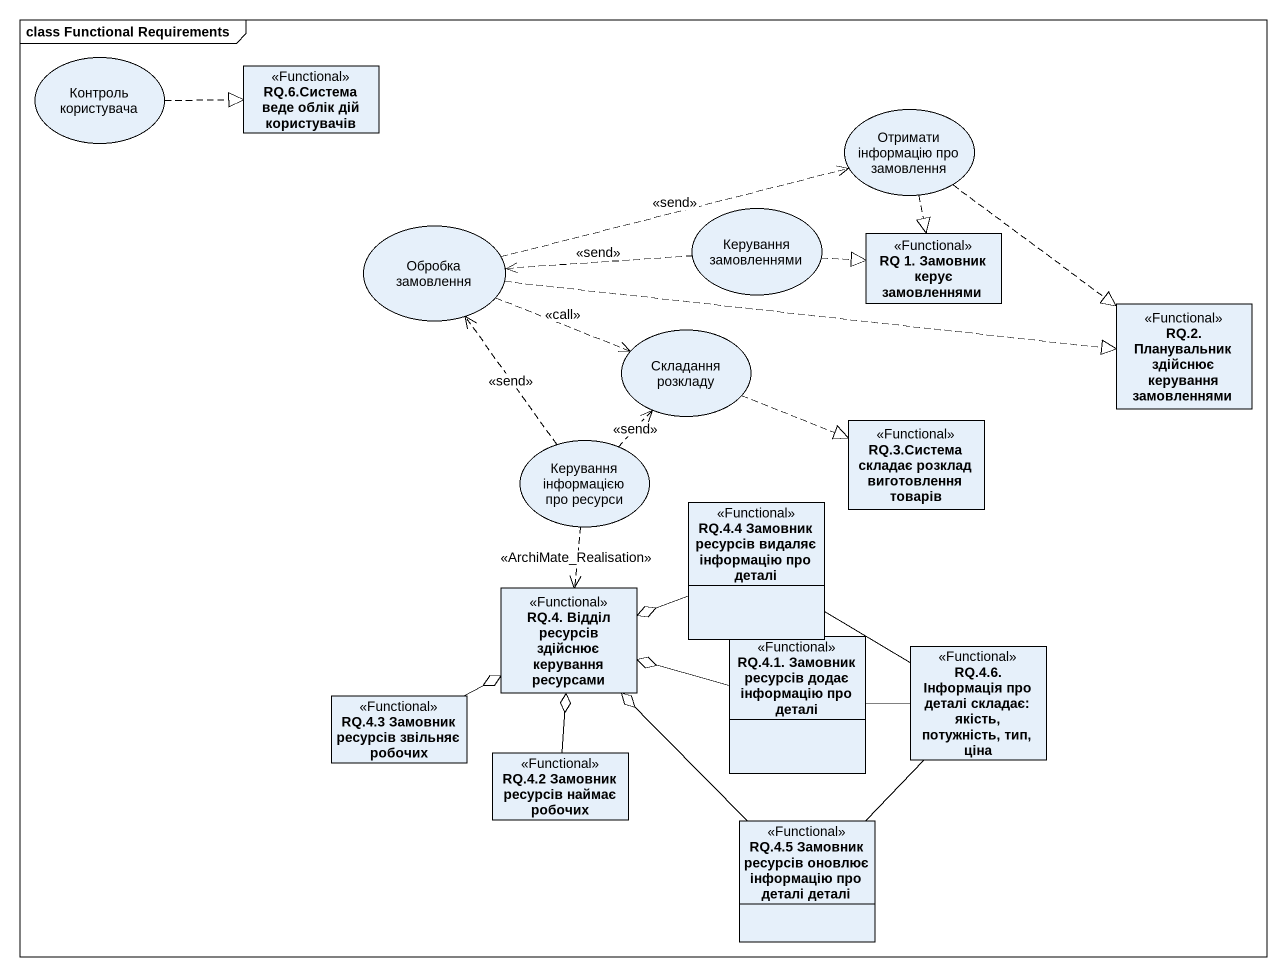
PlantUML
@startuml
mainframe class Functional Requirements
allowmixing
hide circle
hide empty members
usecase "Контроль користувача" as Контроль_користувача
class "RQ.6.Система веде облік дій користувачів" as RQ_6_Система_веде_облік_дій <<Functional>>
usecase "Отримати інформацію про замовлення" as Отримати_інформацію_про
usecase "Обробка замовлення" as Обробка_замовлення
usecase "Керування замовленнями" as Керування_замовленнями
class "RQ 1. Замовник керує замовленнями" as RQ_1_Замовник_керує <<Functional>>
usecase "Складання розкладу" as Складання_розкладу
class "RQ.2. Планувальник здійснює керування замовленнями" as RQ_2_Планувальник_здійснює <<Functional>>
usecase "Керування інформацією про ресурси" as Керування_інформацією_про
class "RQ.3.Система складає розклад виготовлення товарів" as RQ_3_Система_складає <<Functional>>
class "RQ.4.4 Замовник ресурсів видаляє інформацію про деталі" as RQ_4_4_Замовник_ресурсів <<Functional>>
class "RQ.4. Відділ ресурсів здійснює керування ресурсами" as RQ_4_Відділ_ресурсів <<Functional>>
class "RQ.4.1. Замовник ресурсів додає інформацію про деталі" as RQ_4_1_Замовник_ресурсів <<Functional>>
class "RQ.4.6. Інформація про деталі складає: якість, потужність, тип, ціна" as RQ_4_6_Інформація_про <<Functional>>
class "RQ.4.3 Замовник ресурсів звільняє робочих" as RQ_4_3_Замовник_ресурсів <<Functional>>
class "RQ.4.2 Замовник ресурсів наймає робочих" as RQ_4_2_Замовник_ресурсів <<Functional>>
class "RQ.4.5 Замовник ресурсів оновлює інформацію про деталі деталі" as RQ_4_5_Замовник_ресурсів <<Functional>>
Контроль_користувача .right.|> RQ_6_Система_веде_облік_дій
Отримати_інформацію_про ..|> RQ_1_Замовник_керує
Отримати_інформацію_про ..|> RQ_2_Планувальник_здійснює
Обробка_замовлення .right.> Отримати_інформацію_про : <<send>>
Обробка_замовлення .right.> Складання_розкладу : <<call>>
Обробка_замовлення .right.|> RQ_2_Планувальник_здійснює
Керування_замовленнями .left.> Обробка_замовлення : <<send>>
Керування_замовленнями .right.|> RQ_1_Замовник_керує
Складання_розкладу .right.|> RQ_3_Система_складає
Керування_інформацією_про .up.> Обробка_замовлення : <<send>>
Керування_інформацією_про .up.> Складання_розкладу : <<send>>
Керування_інформацією_про ..> RQ_4_Відділ_ресурсів : <<ArchiMate_Realisation>>
RQ_4_4_Замовник_ресурсів -left-o RQ_4_Відділ_ресурсів
RQ_4_1_Замовник_ресурсів -left-o RQ_4_Відділ_ресурсів
RQ_4_6_Інформація_про -left- RQ_4_4_Замовник_ресурсів
RQ_4_6_Інформація_про -left- RQ_4_1_Замовник_ресурсів
RQ_4_6_Інформація_про -- RQ_4_5_Замовник_ресурсів
RQ_4_3_Замовник_ресурсів -right-o RQ_4_Відділ_ресурсів
RQ_4_2_Замовник_ресурсів -up-o RQ_4_Відділ_ресурсів
RQ_4_5_Замовник_ресурсів -up-o RQ_4_Відділ_ресурсів
@enduml
